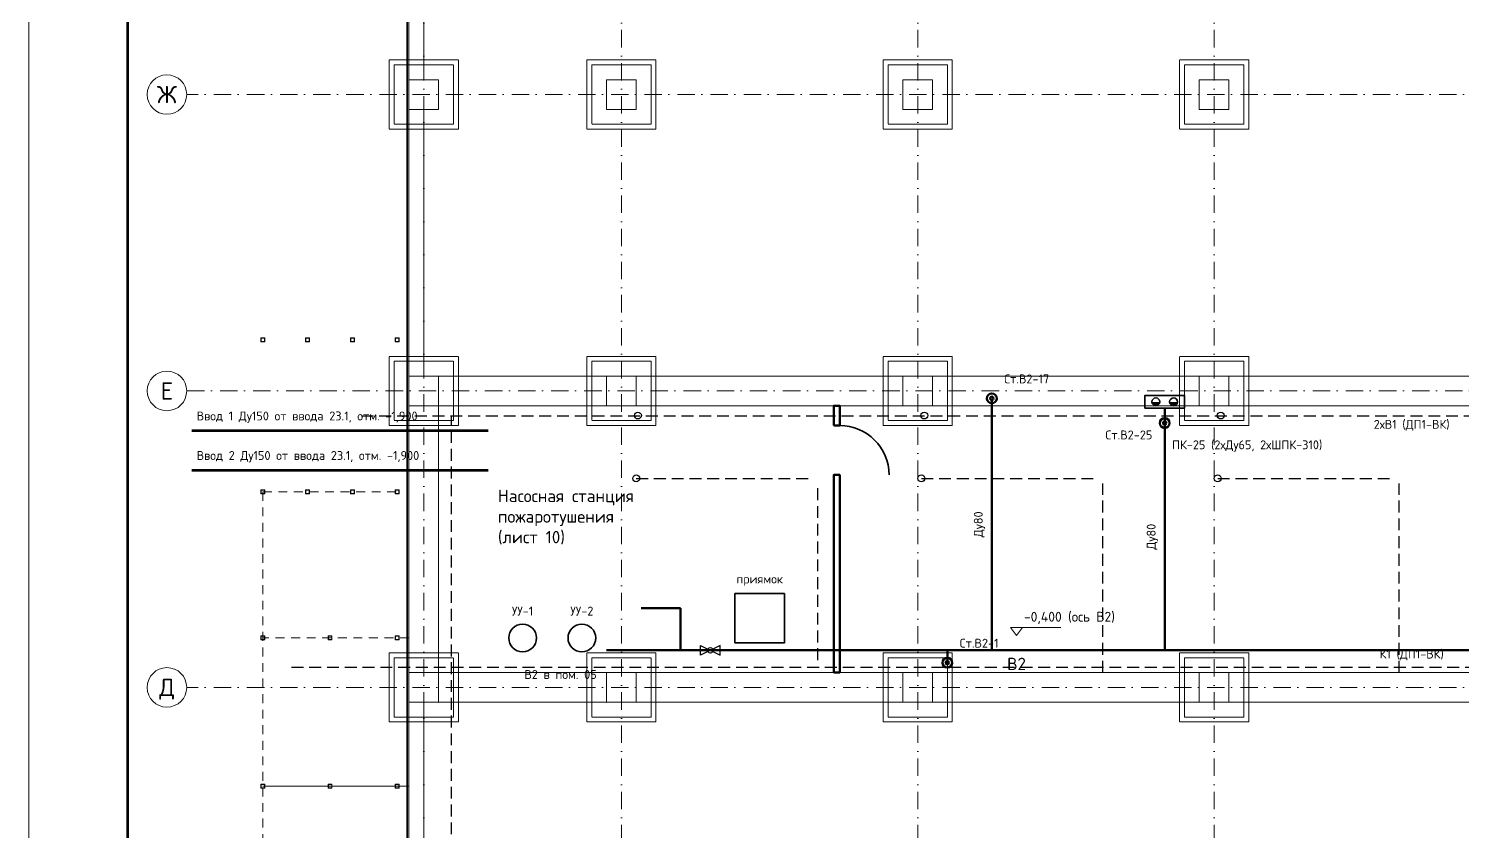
# Model space of a CAD drawing. Header units: millimetres. Extents: x 0 to 2118900, y -20000 to 84100.
# Drawn here: x 0 to 29026, y 43086 to 59334 of the extents above; entities that cross this region are included whole.
import ezdxf
from ezdxf.enums import TextEntityAlignment as Align

# ---------------------------------------------------------------- set-up
doc = ezdxf.new("R2010")
doc.units = ezdxf.units.MM
for name, pattern in [('DASHED', [1.524, 1.27, -0.254]), ('Dot & Dashed', [670.277762, 352.777767, -176.388884, 0, -141.111112]), ('thk_line_type', [315, 180, -135]), ('ПТ_ШТРИХ', [6, 4, -2])]:
    doc.linetypes.add(name, pattern=pattern)
for name, color, linetype, lineweight in [('АР_подоснова', 8, 'Continuous', 13), ('ПТ_арматура', 7, 'Continuous', 30), ('ПТ_В2', 3, 'Continuous', 50), ('ПТ_ввод', 5, 'Continuous', 60), ('ПТ_контур', 7, 'Continuous', 35), ('ПТ_оборудование', 7, 'Continuous', 35), ('ПТ_оси', 8, 'Continuous', 13), ('ПТ_ПК', 30, 'Continuous', 35), ('ПТ_рамка', 7, 'Continuous', 50), ('ПТ_рамка_тонк', 7, 'Continuous', 18), ('ПТ_смежные', 8, 'Continuous', 35), ('ПТ_текст', 7, 'Continuous', 18)]:
    doc.layers.add(name, color=color, linetype=linetype, lineweight=lineweight)
doc.styles.add('АР_текст_1', font='arial.ttf')
doc.styles.add('ПТ', font='isocpeur.ttf')

# ---------------------------------------------------------------- blocks, each defined once
blk = doc.blocks.new('Колонна SHS ГК 27')
at = {"color": 0, "linetype": 'Continuous', "lineweight": -2}
for p, q in [((40, 40), (-40, 40)), ((-40, 40), (-40, -40)), ((-33.7, -33.7), (-33.7, 33.7)), ((-33.7, 33.7), (33.7, 33.7)), ((33.7, 33.7), (33.7, -33.7)), ((40, -40), (40, 40)), ((-40, -40), (40, -40)), ((33.7, -33.7), (-33.7, -33.7))]:
    blk.add_line(p, q, dxfattribs=at)
blk = doc.blocks.new('Перекрытие_2', base_point=(-300, 28300))
at = {"color": 0, "linetype": 'Continuous', "lineweight": -2, "flags": 128}
blk.add_lwpolyline([(-300, 28300), (-300, 21700), (98300, 21700), (98300, 28300), (52300, 28300), (52300, 34300), (45700, 34300), (45700, 28300)], close=True, dxfattribs=at)
blk = doc.blocks.new('Перекрытие_147', base_point=(-700, 22700))
at = {"color": 0, "linetype": 'Dashed', "lineweight": -2, "flags": 128}
blk.add_lwpolyline([(-700, 22700), (700, 22700), (700, 21300), (-700, 21300)], close=True, dxfattribs=at)
blk = doc.blocks.new('Перекрытие_148', base_point=(-600, 22600))
at = {"color": 0, "linetype": 'Dashed', "lineweight": -2, "flags": 128}
blk.add_lwpolyline([(-600, 22600), (600, 22600), (600, 21400), (-600, 21400)], close=True, dxfattribs=at)
blk = doc.blocks.new('Перекрытие_149', base_point=(3300, 22700))
at = {"color": 0, "linetype": 'Dashed', "lineweight": -2, "flags": 128}
blk.add_lwpolyline([(3300, 22700), (4700, 22700), (4700, 21300), (3300, 21300)], close=True, dxfattribs=at)
blk = doc.blocks.new('Перекрытие_150', base_point=(3400, 22600))
at = {"color": 0, "linetype": 'Dashed', "lineweight": -2, "flags": 128}
blk.add_lwpolyline([(3400, 22600), (4600, 22600), (4600, 21400), (3400, 21400)], close=True, dxfattribs=at)
blk = doc.blocks.new('Перекрытие_179', base_point=(15300, 22700))
at = {"color": 0, "linetype": 'Dashed', "lineweight": -2, "flags": 128}
blk.add_lwpolyline([(15300, 22700), (16700, 22700), (16700, 21300), (15300, 21300)], close=True, dxfattribs=at)
blk = doc.blocks.new('Перекрытие_180', base_point=(15400, 22600))
at = {"color": 0, "linetype": 'Dashed', "lineweight": -2, "flags": 128}
blk.add_lwpolyline([(15400, 22600), (16600, 22600), (16600, 21400), (15400, 21400)], close=True, dxfattribs=at)
blk = doc.blocks.new('Перекрытие_181', base_point=(9300, 22700))
at = {"color": 0, "linetype": 'Dashed', "lineweight": -2, "flags": 128}
blk.add_lwpolyline([(9300, 22700), (10700, 22700), (10700, 21300), (9300, 21300)], close=True, dxfattribs=at)
blk = doc.blocks.new('Перекрытие_182', base_point=(9400, 22600))
at = {"color": 0, "linetype": 'Dashed', "lineweight": -2, "flags": 128}
blk.add_lwpolyline([(9400, 22600), (10600, 22600), (10600, 21400), (9400, 21400)], close=True, dxfattribs=at)
blk = doc.blocks.new('Перекрытие_183', base_point=(-700, 28700))
at = {"color": 0, "linetype": 'Dashed', "lineweight": -2, "flags": 128}
blk.add_lwpolyline([(-700, 28700), (700, 28700), (700, 27300), (-700, 27300)], close=True, dxfattribs=at)
blk = doc.blocks.new('Перекрытие_184', base_point=(-600, 28600))
at = {"color": 0, "linetype": 'Dashed', "lineweight": -2, "flags": 128}
blk.add_lwpolyline([(-600, 28600), (600, 28600), (600, 27400), (-600, 27400)], close=True, dxfattribs=at)
blk = doc.blocks.new('Перекрытие_185', base_point=(3300, 28700))
at = {"color": 0, "linetype": 'Dashed', "lineweight": -2, "flags": 128}
blk.add_lwpolyline([(3300, 28700), (4700, 28700), (4700, 27300), (3300, 27300)], close=True, dxfattribs=at)
blk = doc.blocks.new('Перекрытие_186', base_point=(3400, 28600))
at = {"color": 0, "linetype": 'Dashed', "lineweight": -2, "flags": 128}
blk.add_lwpolyline([(3400, 28600), (4600, 28600), (4600, 27400), (3400, 27400)], close=True, dxfattribs=at)
blk = doc.blocks.new('Перекрытие_215', base_point=(15300, 28700))
at = {"color": 0, "linetype": 'Dashed', "lineweight": -2, "flags": 128}
blk.add_lwpolyline([(15300, 28700), (16700, 28700), (16700, 27300), (15300, 27300)], close=True, dxfattribs=at)
blk = doc.blocks.new('Перекрытие_216', base_point=(15400, 28600))
at = {"color": 0, "linetype": 'Dashed', "lineweight": -2, "flags": 128}
blk.add_lwpolyline([(15400, 28600), (16600, 28600), (16600, 27400), (15400, 27400)], close=True, dxfattribs=at)
blk = doc.blocks.new('Перекрытие_217', base_point=(9300, 28700))
at = {"color": 0, "linetype": 'Dashed', "lineweight": -2, "flags": 128}
blk.add_lwpolyline([(9300, 28700), (10700, 28700), (10700, 27300), (9300, 27300)], close=True, dxfattribs=at)
blk = doc.blocks.new('Перекрытие_218', base_point=(9400, 28600))
at = {"color": 0, "linetype": 'Dashed', "lineweight": -2, "flags": 128}
blk.add_lwpolyline([(9400, 28600), (10600, 28600), (10600, 27400), (9400, 27400)], close=True, dxfattribs=at)
blk = doc.blocks.new('Перекрытие_219', base_point=(-700, 34700))
at = {"color": 0, "linetype": 'Dashed', "lineweight": -2, "flags": 128}
blk.add_lwpolyline([(-700, 34700), (700, 34700), (700, 33300), (-700, 33300)], close=True, dxfattribs=at)
blk = doc.blocks.new('Перекрытие_220', base_point=(-600, 34600))
at = {"color": 0, "linetype": 'Dashed', "lineweight": -2, "flags": 128}
blk.add_lwpolyline([(-600, 34600), (600, 34600), (600, 33400), (-600, 33400)], close=True, dxfattribs=at)
blk = doc.blocks.new('Перекрытие_221', base_point=(3300, 34700))
at = {"color": 0, "linetype": 'Dashed', "lineweight": -2, "flags": 128}
blk.add_lwpolyline([(3300, 34700), (4700, 34700), (4700, 33300), (3300, 33300)], close=True, dxfattribs=at)
blk = doc.blocks.new('Перекрытие_222', base_point=(3400, 34600))
at = {"color": 0, "linetype": 'Dashed', "lineweight": -2, "flags": 128}
blk.add_lwpolyline([(3400, 34600), (4600, 34600), (4600, 33400), (3400, 33400)], close=True, dxfattribs=at)
blk = doc.blocks.new('Перекрытие_251', base_point=(15300, 34700))
at = {"color": 0, "linetype": 'Dashed', "lineweight": -2, "flags": 128}
blk.add_lwpolyline([(15300, 34700), (16700, 34700), (16700, 33300), (15300, 33300)], close=True, dxfattribs=at)
blk = doc.blocks.new('Перекрытие_252', base_point=(15400, 34600))
at = {"color": 0, "linetype": 'Dashed', "lineweight": -2, "flags": 128}
blk.add_lwpolyline([(15400, 34600), (16600, 34600), (16600, 33400), (15400, 33400)], close=True, dxfattribs=at)
blk = doc.blocks.new('Перекрытие_253', base_point=(9300, 34700))
at = {"color": 0, "linetype": 'Dashed', "lineweight": -2, "flags": 128}
blk.add_lwpolyline([(9300, 34700), (10700, 34700), (10700, 33300), (9300, 33300)], close=True, dxfattribs=at)
blk = doc.blocks.new('Перекрытие_254', base_point=(9400, 34600))
at = {"color": 0, "linetype": 'Dashed', "lineweight": -2, "flags": 128}
blk.add_lwpolyline([(9400, 34600), (10600, 34600), (10600, 33400), (9400, 33400)], close=True, dxfattribs=at)
blk = doc.blocks.new('Перекрытие_292', base_point=(-300, 28300))
at = {"color": 0, "linetype": 'Continuous', "lineweight": -2, "flags": 128}
blk.add_lwpolyline([(-300, 28300), (-300, 21700), (98300, 21700), (98300, 28300), (52300, 28300), (52300, 34300), (45700, 34300), (45700, 28300)], close=True, dxfattribs=at)
blk = doc.blocks.new('Стена_4', base_point=(-225, 40225))
at = {"color": 0, "linetype": 'Continuous', "lineweight": -2}
for p, q in [((-336, 40335), (-336, -334)), ((-334, 40329), (-334, -328))]:
    blk.add_line(p, q, dxfattribs=at)
at = {"color": 0, "linetype": 'Continuous', "lineweight": -2, "flags": 128}
for points in [[(-346, 40337), (-346, -336)], [(-328, -328), (-328, 40329)]]:
    blk.add_lwpolyline(points, dxfattribs=at)
blk = doc.blocks.new('Стена_13', base_point=(0, 28000))
at = {"color": 0, "linetype": 'Continuous', "lineweight": -2, "flags": 128}
for points in [[(3700, 28300), (300, 28300)], [(9700, 28300), (4300, 28300)], [(15700, 28300), (10300, 28300)], [(21700, 28300), (16300, 28300)], [(300, 27700), (3700, 27700)], [(4300, 27700), (9700, 27700)], [(10300, 27700), (15700, 27700)], [(16300, 27700), (21700, 27700)]]:
    blk.add_lwpolyline(points, dxfattribs=at)
blk = doc.blocks.new('Стена_19', base_point=(98000, 22000))
at = {"color": 0, "linetype": 'Continuous', "lineweight": -2, "flags": 128}
for points in [[(3700, 22300), (300, 22300)], [(9700, 22300), (4300, 22300)], [(15700, 22300), (10300, 22300)], [(21700, 22300), (16300, 22300)], [(300, 21700), (3700, 21700)], [(4300, 21700), (9700, 21700)], [(10300, 21700), (15700, 21700)], [(16300, 21700), (21700, 21700)]]:
    blk.add_lwpolyline(points, dxfattribs=at)
blk = doc.blocks.new('Стена_20', base_point=(0, 22000))
at = {"color": 0, "linetype": 'Continuous', "lineweight": -2, "flags": 128}
for points in [[(-300, 27700), (-300, 22300)], [(300, 22300), (300, 27700)]]:
    blk.add_lwpolyline(points, dxfattribs=at)
blk = doc.blocks.new('Стена_24', base_point=(-300, 28300))
at = {"color": 0, "linetype": 'Continuous', "lineweight": -2, "flags": 128}
for points in [[(-300, 39700), (-300, 34300)], [(0, 34300), (0, 39700)], [(-300, 33700), (-300, 28300)], [(0, 28300), (0, 33700)]]:
    blk.add_lwpolyline(points, dxfattribs=at)
blk = doc.blocks.new('Стена_28', base_point=(-300, 21700))
at = {"color": 0, "linetype": 'Continuous', "lineweight": -2, "flags": 128}
for points in [[(-300, 21700), (-300, 18300)], [(0, 18300), (0, 21700)]]:
    blk.add_lwpolyline(points, dxfattribs=at)
blk = doc.blocks.new('Колонна_73', base_point=(0, 22000))
at = {"color": 0, "linetype": 'Continuous', "lineweight": -2, "flags": 128}
blk.add_lwpolyline([(-300, 22300), (-300, 21700), (300, 21700), (300, 22300)], close=True, dxfattribs=at)
blk = doc.blocks.new('Колонна_74', base_point=(4000, 22000))
at = {"color": 0, "linetype": 'Continuous', "lineweight": -2, "flags": 128}
blk.add_lwpolyline([(3700, 22300), (3700, 21700), (4300, 21700), (4300, 22300)], close=True, dxfattribs=at)
blk = doc.blocks.new('Колонна_89', base_point=(16000, 22000))
at = {"color": 0, "linetype": 'Continuous', "lineweight": -2, "flags": 128}
blk.add_lwpolyline([(15700, 22300), (15700, 21700), (16300, 21700), (16300, 22300)], close=True, dxfattribs=at)
blk = doc.blocks.new('Колонна_90', base_point=(10000, 22000))
at = {"color": 0, "linetype": 'Continuous', "lineweight": -2, "flags": 128}
blk.add_lwpolyline([(9700, 22300), (9700, 21700), (10300, 21700), (10300, 22300)], close=True, dxfattribs=at)
blk = doc.blocks.new('Колонна_91', base_point=(0, 28000))
at = {"color": 0, "linetype": 'Continuous', "lineweight": -2, "flags": 128}
blk.add_lwpolyline([(-300, 28300), (-300, 27700), (300, 27700), (300, 28300)], close=True, dxfattribs=at)
blk = doc.blocks.new('Колонна_92', base_point=(4000, 28000))
at = {"color": 0, "linetype": 'Continuous', "lineweight": -2, "flags": 128}
blk.add_lwpolyline([(3700, 28300), (3700, 27700), (4300, 27700), (4300, 28300)], close=True, dxfattribs=at)
blk = doc.blocks.new('Колонна_107', base_point=(16000, 28000))
at = {"color": 0, "linetype": 'Continuous', "lineweight": -2, "flags": 128}
blk.add_lwpolyline([(15700, 28300), (15700, 27700), (16300, 27700), (16300, 28300)], close=True, dxfattribs=at)
blk = doc.blocks.new('Колонна_108', base_point=(10000, 28000))
at = {"color": 0, "linetype": 'Continuous', "lineweight": -2, "flags": 128}
blk.add_lwpolyline([(9700, 28300), (9700, 27700), (10300, 27700), (10300, 28300)], close=True, dxfattribs=at)
blk = doc.blocks.new('Колонна_109', base_point=(0, 34000))
at = {"color": 0, "linetype": 'Continuous', "lineweight": -2, "flags": 128}
blk.add_lwpolyline([(-300, 34300), (-300, 33700), (300, 33700), (300, 34300)], close=True, dxfattribs=at)
blk = doc.blocks.new('Колонна_110', base_point=(4000, 34000))
at = {"color": 0, "linetype": 'Continuous', "lineweight": -2, "flags": 128}
blk.add_lwpolyline([(3700, 34300), (3700, 33700), (4300, 33700), (4300, 34300)], close=True, dxfattribs=at)
blk = doc.blocks.new('Колонна_125', base_point=(16000, 34000))
at = {"color": 0, "linetype": 'Continuous', "lineweight": -2, "flags": 128}
blk.add_lwpolyline([(15700, 34300), (15700, 33700), (16300, 33700), (16300, 34300)], close=True, dxfattribs=at)
blk = doc.blocks.new('Колонна_126', base_point=(10000, 34000))
at = {"color": 0, "linetype": 'Continuous', "lineweight": -2, "flags": 128}
blk.add_lwpolyline([(9700, 34300), (9700, 33700), (10300, 33700), (10300, 34300)], close=True, dxfattribs=at)
blk = doc.blocks.new('Балка - Швеллер ПП 27_5')
at = {"color": 0, "linetype": 'thk_line_type', "lineweight": -2}
blk.add_line((0, 0), (2760, 0), dxfattribs=at)
blk = doc.blocks.new('Балка - Швеллер ПП 27_6')
at = {"color": 0, "linetype": 'thk_line_type', "lineweight": -2}
blk.add_line((0, 0), (11920, 0), dxfattribs=at)
blk = doc.blocks.new('Балка - Швеллер ПП 27_8')
at = {"color": 0, "linetype": 'Continuous', "lineweight": -2}
blk.add_line((0, 0), (2960, 0), dxfattribs=at)
blk = doc.blocks.new('Балка - Швеллер ПП 27_7')
at = {"color": 0, "linetype": 'thk_line_type', "lineweight": -2}
blk.add_line((0, 0), (2960, 0), dxfattribs=at)
blk = doc.blocks.new('Стандартный Маркер Сетки_4')
at = {"color": 0, "linetype": 'Dot & Dashed', "lineweight": -2}
blk.add_line((0, 0), (55187, 0), dxfattribs=at)
at = {"color": 0, "lineweight": -2, "style": 'АР_текст_1'}
blk.add_attdef('AC_MarkerText_1', text='', height=300, rotation=90, dxfattribs=at).set_placement((55368, -69), align=Align.TOP_CENTER)
blk = doc.blocks.new('AR_B')
at = {"layer": 'АР_подоснова', "linetype": 'Dot & Dashed'}
for p, q in [((98000, 34000), (-4800, 34000)), ((98125, 28000), (-4800, 28000)), ((98000, 22000), (-4800, 22000))]:
    blk.add_line(p, q, dxfattribs=at)
at = {"layer": 'АР_подоснова', "linetype": 'Continuous', "flags": 128}
blk.add_lwpolyline([(300, 22300), (97700, 22300), (97700, 27700), (51700, 27700), (51700, 33700), (46300, 33700), (46300, 27700), (300, 27700)], close=True, dxfattribs=at)
at = {"layer": 'АР_подоснова'}
for name, p in [('Стена_4', (-225, 40225)), ('Стена_24', (-300, 28300)), ('Колонна_109', (0, 34000)), ('Колонна_110', (4000, 34000)), ('Колонна_126', (10000, 34000)), ('Колонна_125', (16000, 34000)), ('Колонна_91', (0, 28000)), ('Стена_13', (0, 28000)), ('Колонна_92', (4000, 28000)), ('Колонна_108', (10000, 28000)), ('Колонна_107', (16000, 28000)), ('Стена_20', (0, 22000)), ('Колонна_73', (0, 22000)), ('Стена_19', (98000, 22000)), ('Колонна_74', (4000, 22000)), ('Колонна_90', (10000, 22000)), ('Колонна_89', (16000, 22000)), ('Стена_28', (-300, 21700))]:
    blk.add_blockref(name, p, dxfattribs=at)
at = {"layer": 'АР_подоснова', "linetype": 'Continuous', "zscale": 1000, "rotation": 270}
for name, p in [('Стандартный Маркер Сетки_4', (0, 40000)), ('Стандартный Маркер Сетки_4', (4000, 40000)), ('Стандартный Маркер Сетки_4', (10000, 40000)), ('Стандартный Маркер Сетки_4', (16000, 40000)), ('Балка - Швеллер ПП 27_6', (-3260, 25958))]:
    blk.add_blockref(name, p, dxfattribs=at)
at = {"layer": 'АР_подоснова', "linetype": 'Dashed'}
for name, p in [('Перекрытие_219', (-700, 34700)), ('Перекрытие_220', (-600, 34600)), ('Перекрытие_221', (3300, 34700)), ('Перекрытие_222', (3400, 34600)), ('Перекрытие_253', (9300, 34700)), ('Перекрытие_254', (9400, 34600)), ('Перекрытие_251', (15300, 34700)), ('Перекрытие_252', (15400, 34600)), ('Перекрытие_183', (-700, 28700)), ('Перекрытие_184', (-600, 28600)), ('Перекрытие_185', (3300, 28700)), ('Перекрытие_186', (3400, 28600)), ('Перекрытие_217', (9300, 28700)), ('Перекрытие_218', (9400, 28600)), ('Перекрытие_215', (15300, 28700)), ('Перекрытие_216', (15400, 28600)), ('Перекрытие_147', (-700, 22700)), ('Перекрытие_149', (3300, 22700)), ('Перекрытие_181', (9300, 22700)), ('Перекрытие_179', (15300, 22700)), ('Перекрытие_148', (-600, 22600)), ('Перекрытие_150', (3400, 22600)), ('Перекрытие_182', (9400, 22600)), ('Перекрытие_180', (15400, 22600))]:
    blk.add_blockref(name, p, dxfattribs=at)
at = {"layer": 'АР_подоснова', "linetype": 'Continuous'}
for name in ['Перекрытие_2', 'Перекрытие_292']:
    blk.add_blockref(name, (-300, 28300), dxfattribs=at)
at = {"layer": 'АР_подоснова', "linetype": 'Continuous', "xscale": -1, "zscale": 1000}
for name, p, rotation in [('Колонна SHS ГК 27', (-3260, 29038), 270), ('Колонна SHS ГК 27', (-2353, 29038), 270), ('Колонна SHS ГК 27', (-1446, 29038), 270), ('Колонна SHS ГК 27', (-540, 29038), 270), ('Колонна SHS ГК 27', (-3260, 25958), 90), ('Балка - Швеллер ПП 27_5', (-3260, 25958), 180), ('Колонна SHS ГК 27', (-2353, 25958), 90), ('Колонна SHS ГК 27', (-1446, 25958), 90), ('Колонна SHS ГК 27', (-540, 25958), 90), ('Колонна SHS ГК 27', (-3260, 23000), 90), ('Колонна SHS ГК 27', (-1899, 23000), 90), ('Колонна SHS ГК 27', (-539, 23000), 90), ('Колонна SHS ГК 27', (-3260, 20000), 90), ('Колонна SHS ГК 27', (-1899, 20000), 90), ('Колонна SHS ГК 27', (-539, 20000), 90)]:
    blk.add_blockref(name, p, dxfattribs=dict(at, rotation=rotation))
for name, p in [('Балка - Швеллер ПП 27_7', (-300, 23000)), ('Балка - Швеллер ПП 27_8', (-300, 20000))]:
    blk.add_blockref(name, p, dxfattribs=at)
blk = doc.blocks.new('RISER')
for radius in [1, 0.35]:
    blk.add_circle((0, 0), radius)
blk = doc.blocks.new('PK2')
h = blk.add_hatch(color=7)
h.dxf.hatch_style = 1
h.paths.add_polyline_path([(-2.6, 1.3, 1), (-1, 1.3)])
h = blk.add_hatch(color=7)
h.dxf.hatch_style = 1
h.paths.add_polyline_path([(1, 1.3, 1), (2.6, 1.3)])
blk.add_lwpolyline([(-4, 0), (4, 0), (4, 2.6), (-4, 2.6)], close=True)
for centre in [(-1.8, 1.3), (1.8, 1.3)]:
    blk.add_circle(centre, 0.8)
blk = doc.blocks.new('ELEV')
blk.add_line((0, 1.6), (9, 1.6))
blk.add_lwpolyline([(0, 0), (-1.2, 1.6), (1.2, 1.6)], close=True)
blk = doc.blocks.new('V_BFLY')
blk.add_lwpolyline([(-2, -1), (-2, 1), (2, -1), (2, 1)], close=True)
blk.add_circle((0, 0), 0.55)

msp = doc.modelspace()

# ---------------------------------------------------------------- linework, layer by layer
at = {"layer": 'ПТ_В2'}
for p, q in [((19500, 46750), (19500, 51850)), ((23000, 51350), (23000, 51650)), ((23000, 46750), (23000, 51350)), ((12400, 47600), (13200, 47600)), ((13200, 47600), (13200, 46750)), ((11700, 46750), (13200, 46750)), ((13200, 46750), (13800, 46750)), ((13800, 46750), (18600, 46750)), ((18600, 46750), (18600, 46500)), ((18600, 46750), (19500, 46750)), ((19500, 46750), (23000, 46750)), ((23000, 46750), (30600, 46750))]:
    msp.add_line(p, q, dxfattribs=at)
at = {"layer": 'ПТ_ввод', "color": 5, "lineweight": 60}
for p, q in [((3300, 51200), (9300, 51200)), ((3300, 50400), (9300, 50400))]:
    msp.add_line(p, q, dxfattribs=at)
at = {"layer": 'ПТ_контур', "lineweight": 50}
for points in [[(16300, 51300), (16420, 51300), (16420, 51700), (16300, 51700)], [(16300, 46300), (16420, 46300), (16420, 50300), (16300, 50300)]]:
    msp.add_lwpolyline(points, close=True, dxfattribs=at)
at = {"layer": 'ПТ_контур', "lineweight": 35}
msp.add_lwpolyline([(14300, 46900), (15300, 46900), (15300, 47900), (14300, 47900)], close=True, dxfattribs=at)
at = {"layer": 'ПТ_контур'}
msp.add_arc((16420, 50300), 1000, 0, 90, dxfattribs=at)
at = {"layer": 'ПТ_оборудование'}
for centre in [(10000, 47000), (11200, 47000)]:
    msp.add_circle(centre, 280, dxfattribs=at)
at = {"layer": 'ПТ_оси', "color": 7}
for centre in [(2800, 58000), (2800, 52000), (2800, 46000)]:
    msp.add_circle(centre, 400, dxfattribs=at)
at = {"layer": 'ПТ_рамка', "lineweight": 70}
msp.add_lwpolyline([(2000, 500), (118400, 500), (118400, 83600), (2000, 83600)], close=True, dxfattribs=at)
at = {"layer": 'ПТ_рамка_тонк', "lineweight": 13}
msp.add_lwpolyline([(0, 0), (118900, 0), (118900, 84100), (0, 84100)], close=True, dxfattribs=at)
at = {"layer": 'ПТ_смежные', "linetype": 'ПТ_ШТРИХ', "lineweight": 30, "ltscale": 60}
for p, q in [((6738, 51500), (103337, 51500)), ((8560, 36548), (8560, 51503)), ((12300, 50230), (15816, 50230)), ((18073, 50230), (21589, 50230)), ((24073, 50230), (27589, 50230)), ((15980, 46551), (15980, 50126)), ((21750, 46300), (21750, 50126)), ((27750, 46300), (27750, 50126)), ((5321, 46410), (51787, 46410))]:
    msp.add_line(p, q, dxfattribs=at)
at = {"layer": 'ПТ_смежные', "lineweight": 30}
for centre in [(12334, 51503), (18132, 51503), (24134, 51503), (12300, 50230), (18073, 50230), (24073, 50230)]:
    msp.add_circle(centre, 70, dxfattribs=at)

# ---------------------------------------------------------------- block references
at = {"layer": 'АР_подоснова'}
msp.add_blockref('AR_B', (8000, 24000), dxfattribs=at)
at = {"layer": 'ПТ_арматура', "xscale": 100, "yscale": 100}
msp.add_blockref('V_BFLY', (13800, 46750), dxfattribs=at)
at = {"layer": 'ПТ_В2', "xscale": 100, "yscale": 100}
for p in [(19500, 51850), (23000, 51350), (18600, 46500)]:
    msp.add_blockref('RISER', p, dxfattribs=at)
at = {"layer": 'ПТ_ПК', "xscale": 100, "yscale": 100}
msp.add_blockref('PK2', (23000, 51650), dxfattribs=at)
at = {"layer": 'ПТ_текст', "xscale": 100, "yscale": 100}
msp.add_blockref('ELEV', (20000, 47050), dxfattribs=at)

# ---------------------------------------------------------------- texts
at = {"layer": 'ПТ_текст', "style": 'ПТ'}
for s, p in [('Ж', (2800, 58000)), ('Е', (2800, 52000)), ('Д', (2800, 46000))]:
    msp.add_text(s, height=350, dxfattribs=at).set_placement(p, align=Align.MIDDLE_CENTER)
for s, height, p in [('Ст.В2-17', 180, (19750, 52100)), ('Ввод 1 Ду150 от ввода 23.1, отм. -1,900', 180, (3400, 51350)), ('Ввод 2 Ду150 от ввода 23.1, отм. -1,900', 180, (3400, 50550)), ('-0,400 (ось В2)', 200, (20150, 47270)), ('Ст.В2-1', 180, (18850, 46750))]:
    msp.add_text(s, height=height, dxfattribs=at).set_placement(p, align=Align.BOTTOM_LEFT)
for s, p in [('2хВ1 (ДП1-ВК)', (28000, 51180)), ('приямок', (14800, 48050)), ('УУ-1', (10000, 47400)), ('УУ-2', (11200, 47400)), ('К1 (ДП1-ВК)', (28000, 46530))]:
    msp.add_text(s, height=180, dxfattribs=at).set_placement(p, align=Align.BOTTOM_CENTER)
for s, p in [('Ст.В2-25', (22750, 51200)), ('В2 в пом. 05', (11500, 46350))]:
    msp.add_text(s, height=180, dxfattribs=at).set_placement(p, align=Align.TOP_RIGHT)
msp.add_text('ПК-25 (2хДу65, 2хШПК-310)', height=180, dxfattribs=at).set_placement((23150, 51000), align=Align.TOP_LEFT)
for p in [(19370, 49300), (22870, 49050)]:
    msp.add_text('Ду80', height=180, rotation=90, dxfattribs=at).set_placement(p, align=Align.BOTTOM_CENTER)
msp.add_text('В2', height=250, dxfattribs=at).set_placement((20000, 46600), align=Align.TOP_CENTER)
at = {"layer": 'ПТ_текст', "insert": (9500, 50000), "char_height": 250, "width": 4000, "attachment_point": 1, "style": 'ПТ'}
msp.add_mtext('Насосная станция \\Pпожаротушения \\P(лист 10)', dxfattribs=at)

doc.saveas('drawing.dxf')
